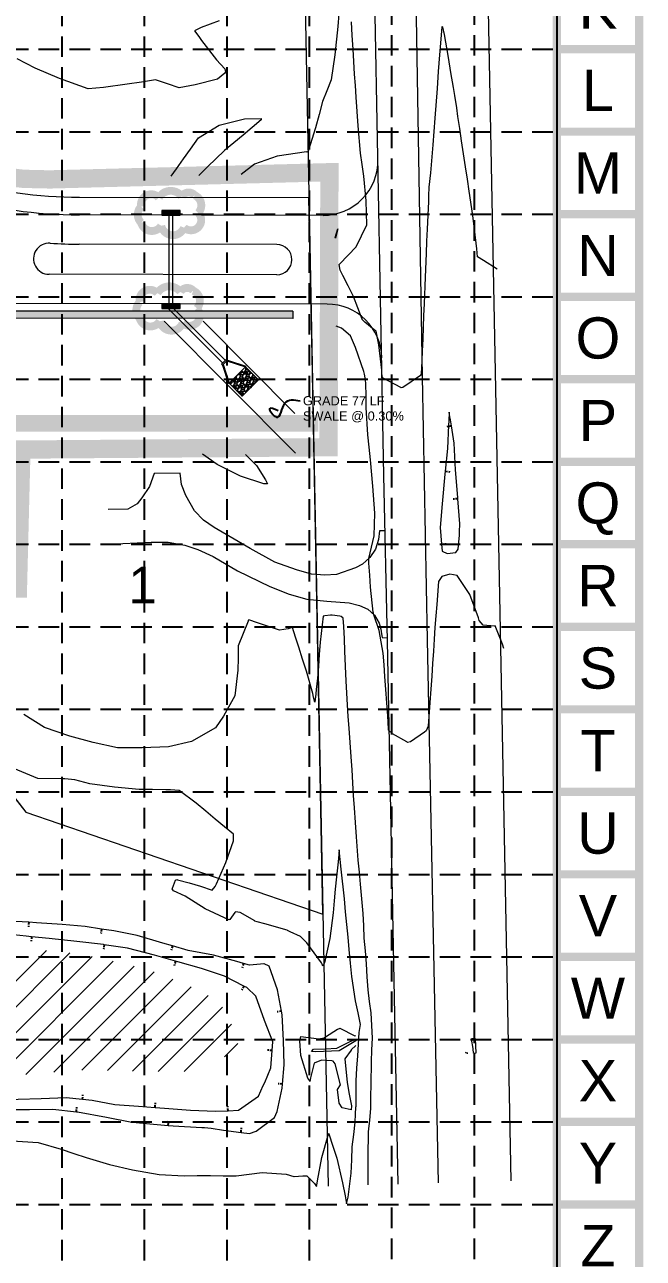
# Model space of a CAD drawing. Header units: inches. Extents: x 5793 to 8686, y 17256 to 19065.
# Drawn here: x 8348 to 8686, y 17860 to 18535 of the extents above; entities that cross this region are included whole.
import ezdxf
from ezdxf.enums import TextEntityAlignment as Align

# ---------------------------------------------------------------- set-up
doc = ezdxf.new("R2010")
doc.units = ezdxf.units.IN
doc.header["$MEASUREMENT"] = 0
for name, pattern in [('CENTER2', [1.125, 0.75, -0.125, 0.125, -0.125]), ('DASHED', [0.75, 0.5, -0.25]), ('DASHED2', [0.375, 0.25, -0.125]), ('HIDDEN', [0.375, 0.25, -0.125]), ('HIDDEN2', [0.1875, 0.125, -0.0625]), ('LTP068', [100, 100, 0])]:
    doc.linetypes.add(name, pattern=pattern)
for name, color, linetype in [('1 FLOW ARROWS', 7, 'Continuous'), ('1 LIMITS OF DISTURBANCE', 1, 'DASHED'), ('1 SILT FENCE', 200, 'Continuous'), ('BASE', 7, 'Continuous'), ('E-Cont-Inter', 253, 'DASHED2'), ('E-Lots', 253, 'Continuous'), ('E-Pavement', 253, 'Continuous'), ('E-WHatch', 5, 'LTP068'), ('GRID', 254, 'HIDDEN'), ('LEGEND', 7, 'Continuous'), ('P-INLET-10FT', 7, 'Continuous'), ('p-lot number', 1, 'Continuous'), ('P-LOT-LN', 1, 'Continuous'), ('P-PAVE', 4, 'Continuous'), ('P-RIPRAP', 252, 'CENTER2'), ('P-ROCK-RIPRAP', 253, 'Continuous'), ('P-SIDEWALK HATCH', 253, 'Continuous'), ('P-STM PIPE', 7, 'Continuous')]:
    doc.layers.add(name, color=color, linetype=linetype)
for name, color, linetype, lineweight in [('P-BNDRY-LINE', 1, 'Continuous', 80), ('P-DRN ESMT', 3, 'HIDDEN2', 20), ('P-PHASE 1 BNDRY', 7, 'DASHED2', 40), ('P-SIDEWALK', 3, 'Continuous', 0)]:
    doc.layers.add(name, color=color, linetype=linetype, lineweight=lineweight)
doc.styles.get("Standard").update_dxf_attribs({"font": 'ARIAL.TTF'})

# ---------------------------------------------------------------- blocks, each defined once
blk = doc.blocks.new('LTP089')
at = {"layer": 'E-Cont-Inter', "color": 2, "flags": 128}
blk.add_lwpolyline([(0, 0), (0, 0.5)], dxfattribs=at)

msp = doc.modelspace()

# ---------------------------------------------------------------- hatches: boundary and pattern name
at = {"layer": 'P-INLET-10FT', "linetype": 'Continuous', "lineweight": 0}
h = msp.add_hatch(dxfattribs=at)
h.set_pattern_fill('PLAST', color=5, scale=0.99996, style=0)
h.set_pattern_definition([(0, (-2630592.7298, -7021157.73805), (0, 0.24999), []), (0, (-2630592.7298, -7021157.7068), (0, 0.24999), []), (0, (-2630592.7298, -7021157.67555), (0, 0.24999), [])])
h.paths.add_polyline_path([(8422.6, 18433.24), (8422.6, 18430.74), (8432.6, 18430.74), (8432.6, 18433.24)])
h = msp.add_hatch(dxfattribs=at)
h.set_pattern_fill('PLAST', color=5, scale=0.99996, style=0)
h.set_pattern_definition([(0, (-2630592.8151, -7021208.73593), (0, 0.24999), []), (0, (-2630592.8151, -7021208.70469), (0, 0.24999), []), (0, (-2630592.8151, -7021208.67344), (0, 0.24999), [])])
h.paths.add_polyline_path([(8422.52, 18382.24), (8422.52, 18379.74), (8432.52, 18379.74), (8432.52, 18382.24)])
at = {"layer": 'P-ROCK-RIPRAP', "linetype": 'Continuous', "lineweight": 0}
h = msp.add_hatch(dxfattribs=at)
h.set_pattern_fill('GRAVEL', color=1, scale=3.49986, angle=6.2015, style=0)
h.set_pattern_definition([(234.2143032, (-12492.0646, -2549.38518), (-24.4323623296, -34.339008768), [0.47085716, -46.61494333]), (191.17120324, (-12492.33995, -2549.76714), (41.3744843284, 8.0162363714), [0.80800568, -79.99253767]), (138.71190324, (-12493.13264, -2549.92369), (38.9525767644, -34.4924665883), [0.5697352, -56.40385576]), (273.47520324, (-12494.39508, -2550.94098), (-4.0821129352, 69.9656589251), [0.73580357, -72.8445391]), (299.03520324, (-12494.35048, -2551.67543), (-21.9338164267, 39.8621655049), [0.72151364, -71.4299482]), (3.47520324, (-12494.0003, -2552.30627), (-69.9656589251, -4.0821129352), [0.73580357, -72.8445391]), (43.89570324, (-12493.26585, -2552.26167), (-41.45122063445, -39.7087229968), [0.97306258, -96.33311802]), (78.45680324, (-12492.56466, -2551.587), (16.03806772796, 79.19285238243), [0.91867125, -90.9484854]), (127.63110324, (-12492.38082, -2550.6869), (-32.7500218277, 42.2073188899), [0.73829547, -73.09133173]), (181.4379032, (-12492.8316, -2550.1022), (38.6512460242, 0.6794635776), [0.8428783, -41.3010184]), (228.59890324, (-12493.67422, -2550.12335), (-37.5937668327, -42.81003419576), [1.0900244, -107.91249583]), (145.0156032, (-12490.94672, -2550.60148), (-26.6241076323, 18.2297478008), [0.3720386, -36.83198066]), (177.67070324, (-12491.25153, -2550.38817), (45.988075417, -2.0438258621), [0.7078012, -70.0724855]), (231.201503, (-12491.9588, -2550.3594), (0.37807403, -3.47938035), [0.4949537, -4.4545938]), (209.4001032, (-12492.24768, -2549.96834), (16.640747111, 8.849132619), [0.26654234, -26.38759695]), (298.0029032, (-12492.4799, -2550.0992), (-4.613600803, 10.060064895), [0.37694542, -18.47037816]), (37.1653032, (-12492.3029, -2550.432), (9.68198218, 8.092988179), [0.612227, -19.79528866]), (167.7666032, (-12491.815, -2550.0622), (7.33683337, -2.72322573), [0.4427008, -10.6248295]), (22.59100324, (-12494.49793, -2550.31847), (33.6595814151, 14.2188524109), [0.6201752, -61.3975015]), (76.5477032, (-12493.92534, -2550.08023), (-9.7586867215, -39.785473303), [0.5202927, -51.50886756]), (299.4001032, (-12491.89064, -2549.36627), (-8.849132619, 16.640747111), [0.53308118, -26.1210581]), (349.81200324, (-12491.62895, -2549.8307), (-35.9280193754, 6.6573725061), [0.6201752, -61.3975015]), (345.6455032, (-12494.26352, -2552.4757), (-18.1530491015, 5.068374361), [0.59805608, -29.30476176]), (300.9766032, (-12493.68414, -2552.62396), (-21.5556835235, 36.382817319), [0.50110296, -49.60926605]), (73.0029032, (-12491.47777, -2552.84187), (5.0683937015, 18.153043761), [0.53308118, -26.1210581]), (23.55550324, (-12491.32194, -2552.33208), (-43.7196440252, -18.8324595907), [0.58668503, -58.08166064]), (75.6455032, (-12493.18267, -2553.02713), (-5.068374361, -18.1530491015), [0.29902804, -29.6037898]), (107.5114032, (-12491.68654, -2552.86456), (-4.991666969, 13.539446699), [0.17845786, -17.66739478]), (172.1653032, (-12491.7402, -2552.6944), (10.8162129, -2.345150573), [0.72151364, -13.70877663]), (192.21050324, (-12492.45501, -2552.59602), (34.4157182253, 7.2601159269), [0.66864825, -66.19608255]), (309.8916032, (-12492.2689, -2550.74515), (-4.235531575, 6.580682594), [0.5047568, -12.1141669]), (359.35870324, (-12491.94516, -2551.13243), (59.9055963087, -0.53153011083), [0.88124375, -87.24298064]), (67.1469032, (-12491.06397, -2551.1423), (-11.270999663, -25.867951919), [0.3603316, -35.67293203]), (96.201503, (-12490.924, -2550.8102), (-3.8574532, 3.10130536), [0.2099916, -3.2898684]), (126.4579032, (-12492.53594, -2552.4992), (16.564017621, -22.8433697518), [0.48621455, -48.1353945]), (54.2143032, (-12492.82487, -2552.10814), (24.4323623296, 34.339008768), [0.94171433, -46.14408616]), (6.201503, (-12492.2742, -2551.3442), (3.10130536, 3.8574532), [0.9099636, -2.5898964]), (331.50630324, (-12491.36956, -2551.2459), (-37.4402934109, 20.5749479276), [0.55337686, -54.78426754]), (260.2561032, (-12490.8832, -2551.5099), (-1.967083193, -14.295591409), [0.5095866, -24.96977917]), (213.84750324, (-12490.96946, -2552.01214), (-62.3274495918, -41.9772223283), [0.8296943, -82.13987327]), (181.62760324, (-12491.65854, -2552.47426), (-45.6100044591, -1.4355998828), [0.8777614, -86.89828293])])
h.paths.add_polyline_path([(8459.43, 18338.74), (8466.49, 18331.66), (8475.46, 18340.6), (8468.4, 18347.68), (8463.91, 18343.21)])
at = {"layer": 'P-SIDEWALK HATCH', "linetype": 'Continuous', "lineweight": 0}
msp.add_hatch(color=7, dxfattribs=at).paths.add_polyline_path([(8323.15, 18374.43), (8323.16, 18378.43), (8494.25, 18378.13), (8494.25, 18374.13)])

# ---------------------------------------------------------------- linework, layer by layer
at = {"layer": '1 FLOW ARROWS', "color": 7}
msp.add_spline([(8486.21, 18323.74), (8481.47, 18324.84), (8485.29, 18320.28), (8489.85, 18327.93), (8498.24, 18329.21)], degree=3, dxfattribs=at)
at = {"layer": '1 LIMITS OF DISTURBANCE', "ltscale": 60, "const_width": 10}
msp.add_lwpolyline([(7457.7, 18647.85), (7841.35, 18651.88), (7880.39, 18651.25), (8009.77, 18331.46), (8112.75, 18263.26), (8213.85, 18229.39), (8343.85, 18226.56), (8345.75, 18302.51), (8513.75, 18303.79), (8514.23, 18454.18), (8361.21, 18450.24, -0.194961), (8256.31, 18489.65), (8158.35, 18529.67), (8117.67, 18558.33), (8091.09, 18583.78), (8057.87, 18629.71), (8013.22, 18671.82), (7996.13, 18710.87), (7931.85, 18727.95), (6121.08, 18711.97)], format="xyb", dxfattribs=at)
at = {"layer": '1 SILT FENCE', "color": 200, "linetype": 'Continuous', "lineweight": 0, "const_width": 9}
msp.add_lwpolyline([(8017.49, 18343.69), (8114.68, 18278.7), (8216.38, 18242.67), (8333.34, 18238.89), (8334.18, 18316.87), (8508.21, 18316.87)], dxfattribs=at)
at = {"layer": 'BASE', "color": 9}
msp.add_line((8638.56, 19017.85), (8638.56, 17303.1), dxfattribs=at)
at = {"layer": 'BASE', "const_width": 4.51}
for points in [[(5795.68, 17257.98), (8683.68, 17257.98), (8683.68, 19062.98), (5795.68, 19062.98)], [(5840.81, 17303.1), (8638.56, 17303.1), (8638.56, 19017.85), (5840.81, 19017.85)]]:
    msp.add_lwpolyline(points, close=True, dxfattribs=at)
for points in [[(8683.68, 18521.48), (8638.56, 18521.48)], [(8683.68, 18476.35), (8638.56, 18476.35)], [(8683.68, 18431.23), (8638.56, 18431.23)], [(8683.68, 18386.1), (8638.56, 18386.1)], [(8683.68, 18340.98), (8638.56, 18340.98)], [(8683.68, 18295.85), (8638.56, 18295.85)], [(8683.68, 18250.73), (8638.56, 18250.73)], [(8683.68, 18205.6), (8638.56, 18205.6)], [(8683.68, 18160.48), (8638.56, 18160.48)], [(8683.68, 18115.35), (8638.56, 18115.35)], [(8683.68, 18070.23), (8638.56, 18070.23)], [(8683.68, 18025.1), (8638.56, 18025.1)], [(8683.68, 17979.98), (8638.56, 17979.98)], [(8683.68, 17934.85), (8638.56, 17934.85)], [(8683.68, 17889.73), (8638.56, 17889.73)]]:
    msp.add_lwpolyline(points, dxfattribs=at)
at = {"layer": 'E-Cont-Inter', "color": 35, "linetype": 'Continuous', "lineweight": 0}
for points in [[(8519.85, 18547.77, 553.98), (8518.75, 18533.87, 553.98), (8517.19, 18518.4, 553.98), (8515.21, 18504.66, 553.98), (8512.79, 18498.75, 553.98), (8510.38, 18492.85, 553.98), (8508.53, 18485.66, 553.98), (8506.67, 18478.47, 553.98), (8502.77, 18466.16, 553.98), (8502.58, 18465.7, 553.98), (8501.97, 18465.19, 553.98), (8501.73, 18465.3, 553.98), (8485.66, 18463.02, 553.98), (8473.28, 18458.5, 553.98), (8465.97, 18452.94, 553.98)], [(8453.98, 18536.94, 555.98), (8444.07, 18533.4, 555.98), (8440.43, 18531.45, 555.98), (8442.71, 18528.42, 555.98), (8444.31, 18526.28, 555.98), (8452.48, 18515.66, 555.98), (8456.97, 18510.63, 555.98), (8457.45, 18508.81, 555.98), (8456.95, 18508.29, 555.98), (8452.97, 18505.11, 555.98), (8440.73, 18501.92, 555.98), (8432.1, 18500.34, 555.98), (8425.58, 18502.52, 555.98), (8419.07, 18504.71, 555.98), (8411.35, 18503.51, 555.98), (8403.63, 18502.31, 555.98), (8390.67, 18500.57, 555.98), (8382.3, 18499.86, 555.98), (8366.55, 18505.46, 555.98), (8353.25, 18511.02, 555.98), (8343.5, 18516.17, 555.98)], [(8605.92, 18401.13, 553.98), (8598.5, 18405.87, 553.98), (8595.27, 18407.98, 553.98), (8594.79, 18412.32, 553.98), (8594.45, 18415.38, 553.98), (8593.58, 18422.96, 553.98), (8592.72, 18430.55, 553.98), (8590.73, 18443.84, 553.98), (8589.68, 18450.45, 553.98), (8588.62, 18457.06, 553.98), (8586.47, 18471.42, 553.98), (8585.51, 18478.06, 553.98), (8584.56, 18484.69, 553.98), (8583.89, 18489.35, 553.98), (8582.77, 18496.22, 553.98), (8582.05, 18500.59, 553.98), (8580.69, 18508.75, 553.98), (8579.34, 18516.91, 553.98), (8577.2, 18529.44, 553.98), (8576.19, 18533.54, 553.98), (8575.84, 18533.81, 553.98), (8575.74, 18533.49, 553.98), (8574.36, 18518.44, 553.98), (8573.74, 18509.2, 553.98), (8573.12, 18499.94, 553.98), (8571.98, 18483.75, 553.98), (8570.83, 18469.07, 553.98), (8569.47, 18453.92, 553.98), (8568.69, 18446.04, 553.98), (8568.47, 18441.33, 553.98), (8568.34, 18438.23, 553.98), (8568.02, 18430.65, 553.98), (8567.7, 18423.07, 553.98), (8567.42, 18416.44, 553.98), (8567.14, 18409.81, 553.98), (8566.62, 18396.76, 553.98), (8566.04, 18382.29, 553.98), (8565.78, 18375.84, 553.98), (8565.52, 18369.39, 553.98), (8565.24, 18362.84, 553.98), (8564.96, 18356.3, 553.98), (8564.53, 18346.71, 553.98), (8564.16, 18343.02, 553.98), (8564.01, 18343.05, 553.98), (8554.36, 18336.5, 553.98), (8553.47, 18336.35, 553.98), (8553.23, 18336.45, 553.98), (8543.29, 18341.78, 553.98), (8542.97, 18344.14, 553.98), (8542.85, 18345.85, 553.98), (8541.26, 18359.75, 553.98), (8539.83, 18367.3, 553.98), (8539.83, 18367.31, 553.98), (8539.83, 18367.31, 553.98), (8539.5, 18367.56, 553.98), (8539.02, 18367.84, 553.98), (8538.77, 18368.01, 553.98), (8533.61, 18372.21, 553.98), (8532.11, 18373.66, 553.98), (8532.08, 18373.79, 553.98), (8527.44, 18386.28, 553.98), (8524.46, 18391.98, 553.98), (8521.49, 18397.68, 553.98), (8520.14, 18400.65, 553.98), (8519.53, 18403.8, 553.98), (8519.91, 18404.16, 553.98), (8528.8, 18413.46, 553.98), (8534.75, 18425.39, 553.98), (8534.24, 18438.49, 553.98), (8533.09, 18452.03, 553.98), (8532.17, 18458.34, 553.98), (8531.25, 18464.66, 553.98), (8530.04, 18479.53, 553.98), (8529.47, 18487.38, 553.98), (8528.89, 18495.24, 553.98), (8528.42, 18501.56, 553.98), (8527.94, 18507.89, 553.98), (8527.54, 18514.72, 553.98), (8527.14, 18521.53, 553.98), (8526.71, 18528.98, 553.98), (8526.29, 18536.43, 553.98)], [(8427.68, 18451.95, 555.98), (8430.56, 18456.02, 555.98), (8434.43, 18461.44, 555.98), (8438.3, 18466.85, 555.98), (8442.54, 18472.92, 555.98), (8453.99, 18479.9, 555.98), (8467.74, 18483.31, 555.98), (8476.93, 18483.51, 555.98), (8476.91, 18482.9, 555.98), (8476.91, 18482.76, 555.98), (8467, 18474.42, 555.98), (8461.91, 18470.25, 555.98), (8456.83, 18466.09, 555.98), (8447.51, 18457.12, 555.98), (8442.75, 18452.34, 555.98)], [(8609.65, 18193.72, 551.98), (8608.84, 18196.17, 551.98), (8604.84, 18206.13, 551.98), (8604.51, 18205.94, 551.98), (8598.25, 18206.49, 551.98), (8596.05, 18209.09, 551.98), (8595.7, 18210.46, 551.98), (8591.1, 18223.28, 551.98), (8584.1, 18233.71, 551.98), (8580.07, 18234.42, 551.98), (8575.64, 18233.06, 551.98), (8573.95, 18230.39, 551.98), (8572.91, 18217.85, 551.98), (8572.42, 18211.57, 551.98), (8571.94, 18205.28, 551.98), (8571.5, 18198.79, 551.98), (8571.07, 18192.3, 551.98), (8570.62, 18185.48, 551.98), (8570.17, 18178.66, 551.98), (8569.66, 18171.44, 551.98), (8569.16, 18164.22, 551.98), (8568.31, 18151.17, 551.98), (8567.07, 18148.64, 551.98), (8566.25, 18148.05, 551.98), (8558.61, 18142.62, 551.98), (8556.95, 18142.33, 551.98), (8556.52, 18142.67, 551.98), (8548.73, 18147.13, 551.98), (8546.61, 18149.16, 551.98), (8546.57, 18149.89, 551.98), (8546.1, 18156.98, 551.98), (8545.62, 18164.08, 551.98), (8545.09, 18171.28, 551.98), (8544.56, 18178.48, 551.98), (8544.11, 18184.85, 551.98), (8543.67, 18191.21, 551.98), (8541.39, 18203.65, 551.98), (8538.56, 18212.16, 551.98), (8538.31, 18213.02, 551.98), (8538.19, 18213.55, 551.98), (8536.77, 18227.33, 551.98), (8536.29, 18233.9, 551.98), (8535.81, 18240.46, 551.98), (8535.72, 18241.7, 551.98), (8535.73, 18242.88, 551.98), (8535.78, 18242.96, 551.98), (8538.76, 18255.27, 551.98), (8539.08, 18267.79, 551.98), (8537.97, 18282.56, 551.98), (8536.68, 18296.91, 551.98), (8535.93, 18303.76, 551.98), (8535.18, 18310.6, 551.98), (8534.41, 18325.49, 551.98), (8534.25, 18331.95, 551.98), (8534.09, 18338.41, 551.98), (8533.88, 18340.61, 551.98), (8533.34, 18343.66, 551.98), (8533.01, 18345.29, 551.98), (8528.49, 18358.32, 551.98), (8525.69, 18364.62, 551.98), (8520.75, 18368.88, 551.98), (8518.01, 18370.07, 551.98)], [(8581, 18315.41, 551.98), (8580.46, 18318.69, 551.98), (8580.18, 18320.45, 551.98), (8579.77, 18322.93, 551.98), (8579.55, 18318.18, 551.98), (8579.44, 18315.78, 551.98), (8578.78, 18303.18, 551.98), (8577.59, 18290.64, 551.98)], [(8584.44, 18275.6, 551.98), (8584.39, 18276.28, 551.98), (8583.15, 18291.52, 551.98), (8582.55, 18305.97, 551.98), (8581, 18315.41, 551.98)], [(8468.38, 18299.89, 551.98), (8469.61, 18298.63, 551.98), (8474.32, 18293.78, 551.98), (8479.29, 18285.99, 551.98), (8480.44, 18283.81, 551.98), (8479.24, 18283.81, 551.98), (8478.39, 18283.81, 551.98), (8465.52, 18287.88, 551.98), (8452.84, 18294.3, 551.98), (8444.84, 18300.05, 551.98)], [(8577.59, 18290.64, 551.98), (8577.44, 18289.03, 551.98), (8575.9, 18272.91, 551.98), (8574.86, 18259.84, 551.98), (8575.58, 18250.8, 551.98)], [(8585.39, 18255.65, 551.98), (8585.46, 18257.54, 551.98), (8585.49, 18261.94, 551.98), (8584.44, 18275.6, 551.98)], [(8575.58, 18250.8, 551.98), (8575.89, 18247.03, 551.98), (8578.59, 18245.66, 551.98), (8583.32, 18246.24, 551.98), (8584.66, 18248, 551.98), (8585.39, 18255.65, 551.98)], [(8535.44, 17900.39, 547.98), (8535.45, 17900.66, 547.98), (8535.47, 17908.23, 547.98), (8535.5, 17915.8, 547.98), (8535.67, 17929.39, 547.98), (8536.27, 17935.77, 547.98), (8536.87, 17942.15, 547.98), (8536.95, 17948.69, 547.98), (8537.03, 17955.24, 547.98), (8537.29, 17967.73, 547.98), (8537.51, 17974.2, 547.98), (8537.74, 17980.67, 547.98), (8537.13, 17994.43, 547.98), (8536.24, 18000.77, 547.98), (8535.34, 18007.1, 547.98), (8534.91, 18014.24, 547.98), (8534.47, 18021.37, 547.98), (8533.89, 18028.39, 547.98), (8533.3, 18035.4, 547.98), (8533.02, 18042.09, 547.98), (8532.74, 18048.77, 547.98), (8531.32, 18064.82, 547.98), (8530.68, 18071.45, 547.98), (8530.03, 18078.07, 547.98), (8529.08, 18090.71, 547.98), (8528.52, 18098.64, 547.98), (8527.96, 18106.57, 547.98), (8527.49, 18113.42, 547.98), (8527.02, 18120.27, 547.98), (8526.6, 18127.37, 547.98), (8526.19, 18134.48, 547.98), (8525.02, 18150.24, 547.98), (8524.53, 18156.56, 547.98), (8524.04, 18162.88, 547.98), (8523.33, 18175.78, 547.98), (8523.02, 18184.03, 547.98), (8522.7, 18192.29, 547.98), (8522.44, 18199.04, 547.98), (8522.18, 18205.8, 547.98), (8521.72, 18210.41, 547.98), (8520.67, 18211.26, 547.98), (8520.67, 18211.26, 547.98), (8520.66, 18211.26, 547.98), (8520.66, 18211.26, 547.98), (8519.97, 18211.44, 547.98), (8515.72, 18211.98, 547.98), (8515.71, 18211.98, 547.98), (8515.21, 18211.94, 547.98), (8514.87, 18211.91, 547.98), (8511.66, 18211.52, 547.98), (8511.01, 18211.43, 547.98), (8510.86, 18211.41, 547.98), (8509.13, 18197.12, 547.98), (8508.69, 18190.53, 547.98), (8508.25, 18183.93, 547.98), (8507.62, 18177.58, 547.98), (8507, 18171.23, 547.98), (8506.76, 18168.92, 547.98), (8506.28, 18164.4, 547.98), (8505.58, 18167.17, 547.98), (8505.08, 18169.13, 547.98), (8501.76, 18181.25, 547.98), (8499.58, 18187.83, 547.98), (8497.41, 18194.4, 547.98), (8495.69, 18200, 547.98), (8494.08, 18205.29, 547.98), (8492.67, 18204.79, 547.98), (8491.65, 18204.46, 547.98), (8486.95, 18203.72, 547.98), (8474.88, 18207.84, 547.98), (8470.2, 18209.48, 547.98), (8469.85, 18209.04, 547.98), (8469.76, 18208.77, 547.98), (8467.07, 18201.96, 547.98), (8464.39, 18195.16, 547.98), (8464.24, 18188.49, 547.98), (8464.1, 18181.81, 547.98), (8462.48, 18167.76, 547.98), (8456.35, 18156.77, 547.98), (8451.97, 18150.38, 547.98), (8438.85, 18142.87, 547.98), (8426.21, 18139.93, 547.98), (8411.72, 18139.33, 547.98), (8398.4, 18139.33, 547.98), (8385.08, 18142.35, 547.98), (8372.19, 18145.75, 547.98), (8358.38, 18150.55, 547.98), (8347.16, 18157.61, 547.98)], [(8340.7, 17924.47, 545.98), (8354.94, 17923.58, 545.98), (8367.45, 17919.89, 545.98), (8374.35, 17917.64, 545.98), (8381.26, 17915.38, 545.98), (8393.99, 17911.57, 545.98), (8406.46, 17908.57, 545.98), (8421.16, 17906.04, 545.98), (8434.84, 17905.42, 545.98), (8441.97, 17905.52, 545.98), (8449.09, 17905.62, 545.98), (8456.14, 17905.45, 545.98), (8463.18, 17905.28, 545.98), (8470.31, 17906.23, 545.98), (8477.44, 17907.18, 545.98), (8490.56, 17906.21, 545.98), (8494.8, 17905.08, 545.98), (8494.93, 17905.09, 545.98), (8499.68, 17905.4, 545.98), (8501.58, 17905.45, 545.98), (8501.81, 17905.4, 545.98), (8506.04, 17901.12, 545.98), (8507.17, 17899.53, 545.98), (8507.45, 17901.4, 545.98), (8507.64, 17902.72, 545.98), (8510.14, 17915.38, 545.98), (8513.48, 17927.63, 545.98), (8513.71, 17928.38, 545.98), (8513.85, 17928.46, 545.98), (8513.89, 17928.35, 545.98), (8516.05, 17921.65, 545.98), (8518.2, 17914.95, 545.98), (8521.38, 17901.48, 545.98), (8522.8, 17894.42, 545.98), (8523.65, 17890.04, 545.98), (8524.1, 17892.22, 545.98), (8524.42, 17893.77, 545.98), (8526.17, 17906.87, 545.98), (8526.45, 17914.06, 545.98), (8526.72, 17921.25, 545.98), (8527.52, 17927.99, 545.98), (8528.31, 17934.72, 545.98), (8528.5, 17939.16, 545.98), (8528.71, 17942.86, 545.98), (8528.79, 17943.4, 545.98), (8528.81, 17950.4, 545.98), (8528.84, 17957.4, 545.98), (8529.28, 17964.17, 545.98), (8529.73, 17970.94, 545.98), (8530.12, 17977.36, 545.98), (8530.52, 17983.78, 545.98), (8531.26, 17988.06, 545.98), (8529.87, 17994.58, 545.98), (8528.48, 18001.1, 545.98), (8526.57, 18014.31, 545.98), (8525.83, 18021.7, 545.98), (8525.1, 18029.1, 545.98), (8524.4, 18035.93, 545.98), (8523.69, 18042.76, 545.98), (8523.05, 18049.77, 545.98), (8522.41, 18056.78, 545.98), (8520.72, 18073.03, 545.98), (8520.16, 18078.35, 545.98), (8519.61, 18083.66, 545.98), (8519.11, 18078.81, 545.98), (8518.76, 18075.39, 545.98), (8518.1, 18068.8, 545.98), (8517.44, 18062.21, 545.98), (8516.85, 18055.67, 545.98), (8516.27, 18049.14, 545.98), (8514.44, 18035.07, 545.98), (8511.56, 18021.87, 545.98), (8510.71, 18020.03, 545.98), (8510.19, 18021.1, 545.98), (8509.81, 18021.86, 545.98), (8501.85, 18032.78, 545.98), (8498.46, 18036.31, 545.98), (8492.78, 18038.71, 545.98), (8491.34, 18039.46, 545.98), (8491.19, 18039.7, 545.98), (8478.88, 18043.2, 545.98), (8474.78, 18044.21, 545.98), (8473.52, 18044.69, 545.98), (8473.34, 18044.79, 545.98), (8465.39, 18049.35, 545.98), (8462.83, 18049.8, 545.98), (8462.46, 18049.29, 545.98), (8459.72, 18045.58, 545.98), (8459.28, 18045.36, 545.98), (8459.12, 18045.37, 545.98), (8446.28, 18051.45, 545.98), (8440.82, 18054.9, 545.98), (8435.36, 18058.35, 545.98), (8428.95, 18061.19, 545.98), (8428.27, 18062.25, 545.98), (8428.45, 18062.74, 545.98), (8430.05, 18067.07, 545.98), (8430.81, 18067.44, 545.98), (8431.21, 18067.32, 545.98), (8437.48, 18065.53, 545.98), (8443.75, 18063.75, 545.98), (8450.03, 18061.6, 545.98), (8451.79, 18063.52, 545.98), (8452.53, 18065.07, 545.98), (8457.54, 18076.77, 545.98), (8461.76, 18088.62, 545.98), (8461.81, 18092.14, 545.98), (8456.78, 18096.29, 545.98), (8451.74, 18100.43, 545.98), (8446.59, 18104.82, 545.98), (8441.43, 18109.22, 545.98), (8432.08, 18116.11, 545.98), (8427.26, 18116.47, 545.98), (8424.67, 18116.5, 545.98), (8417.44, 18116.57, 545.98), (8410.21, 18116.65, 545.98), (8396.74, 18117.96, 545.98), (8383.1, 18119.78, 545.98), (8375.05, 18121.87, 545.98), (8369.59, 18122.52, 545.98), (8367.63, 18122.45, 545.98), (8354.69, 18122.64, 545.98), (8341.63, 18128.18, 545.98)], [(8349.76, 18044.03, 543.98), (8338.96, 18044.69, 543.98), (8325, 18045.32, 543.98), (8310.76, 18045.93, 543.98), (8309.81, 18045.95, 543.98)], [(8389.57, 18040.3, 543.98), (8380.54, 18041.66, 543.98), (8367.98, 18042.78, 543.98), (8354, 18043.77, 543.98), (8349.76, 18044.03, 543.98)], [(8428.42, 18031.11, 543.98), (8423.16, 18032.62, 543.98), (8409.08, 18036.85, 543.98), (8396.29, 18039.29, 543.98), (8389.57, 18040.3, 543.98)], [(8351.33, 18036.15, 541.98), (8348.43, 18036.46, 541.98), (8334.53, 18037.88, 541.98), (8320.47, 18038.25, 541.98), (8311.43, 18038.53, 541.98)], [(8391.09, 18031.73, 541.98), (8390.6, 18031.8, 541.98), (8376.14, 18033.45, 541.98), (8360.93, 18035.13, 541.98), (8351.33, 18036.15, 541.98)], [(8429.99, 18022.69, 541.98), (8418.57, 18025.99, 541.98), (8403.71, 18029.82, 541.98), (8391.09, 18031.73, 541.98)], [(8467.23, 18021.52, 543.98), (8463.6, 18022.5, 543.98), (8450.8, 18025.96, 543.98), (8437.03, 18028.64, 543.98), (8428.42, 18031.11, 543.98)], [(8467.49, 18009.16, 541.98), (8456.82, 18014.47, 541.98), (8444.18, 18018.81, 541.98), (8431.23, 18022.33, 541.98), (8429.99, 18022.69, 541.98)], [(8488.07, 17995.47, 543.98), (8485.88, 18007.02, 543.98), (8481.23, 18020, 543.98), (8478.58, 18021.28, 543.98), (8478.32, 18021.33, 543.98), (8476.5, 18021.16, 543.98), (8470.54, 18020.64, 543.98), (8467.23, 18021.52, 543.98)], [(8482.88, 17973.87, 541.98), (8483.21, 17978.59, 541.98), (8478.63, 17990.32, 541.98), (8473.96, 18003.63, 541.98), (8469.04, 18008.39, 541.98), (8467.49, 18009.16, 541.98)], [(8488.62, 17955.56, 543.98), (8489.45, 17966.13, 543.98), (8489.05, 17979.37, 543.98), (8488.46, 17993.41, 543.98), (8488.07, 17995.47, 543.98)], [(8528.69, 17976.63, 543.98), (8526.2, 17974.18, 543.98), (8526.18, 17974.08, 543.98), (8522.66, 17969.29, 543.98), (8523.86, 17956.34, 543.98), (8525.1, 17949.99, 543.98), (8526.35, 17943.65, 543.98), (8526.04, 17941.39, 543.98), (8521.28, 17942.53, 543.98), (8519.47, 17945.11, 543.98), (8518.72, 17952.6, 543.98), (8520.23, 17955.15, 543.98), (8517.43, 17966.6, 543.98), (8516.26, 17968.1, 543.98), (8515.52, 17968.28, 543.98), (8509.83, 17968.59, 543.98), (8505.85, 17966.89, 543.98), (8503.81, 17959.03, 543.98), (8503.51, 17957.03, 543.98), (8502.88, 17958.08, 543.98), (8502.43, 17958.83, 543.98), (8498.68, 17971.15, 543.98), (8498.12, 17979.26, 543.98), (8498.62, 17981.47, 543.98), (8508.35, 17980.2, 543.98), (8511.38, 17980.74, 543.98), (8512.06, 17981.34, 543.98), (8518.56, 17985.5, 543.98), (8519.78, 17985.99, 543.98), (8519.98, 17986.18, 543.98), (8528.2, 17981.89, 543.98), (8528.7, 17982.05, 543.98)], [(8528.7, 17979.35, 541.98), (8528.64, 17979.29, 541.98), (8528.59, 17979.25, 541.98), (8519.61, 17973.69, 541.98), (8506.86, 17973.09, 541.98), (8504.51, 17973.42, 541.98), (8505.52, 17974.56, 541.98), (8511.93, 17974.9, 541.98), (8518.35, 17975.24, 541.98), (8526, 17979.03, 541.98), (8527.37, 17979.47, 541.98), (8528.7, 17979.91, 541.98)], [(8592.64, 17974.92, 547.98), (8592.73, 17974.25, 547.98), (8592.83, 17972.95, 547.98), (8592.84, 17972.72, 547.98), (8593.32, 17972.37, 547.98), (8594.5, 17972.63, 547.98), (8594.18, 17980.36, 547.98), (8592.5, 17980.34, 547.98), (8592.22, 17980.31, 547.98), (8591.82, 17980.14, 547.98), (8592.64, 17974.92, 547.98)], [(8478.04, 17954.76, 541.98), (8478.85, 17956.48, 541.98), (8482.24, 17964.51, 541.98), (8482.88, 17973.87, 541.98)], [(8589.93, 17972.42, 547.98), (8589.53, 17972.53, 547.98), (8588.61, 17972.77, 547.98), (8589.51, 17972.37, 547.98), (8589.68, 17972.39, 547.98), (8589.93, 17972.42, 547.98)], [(8458.79, 17940.97, 541.98), (8464.52, 17941.23, 541.98), (8475.37, 17948.88, 541.98), (8478.04, 17954.76, 541.98)], [(8465.88, 17929.08, 543.98), (8470.46, 17928.47, 543.98), (8474.17, 17929.7, 543.98), (8484.2, 17937.32, 543.98), (8485.73, 17940.55, 543.98), (8488.44, 17953.23, 543.98), (8488.62, 17955.56, 543.98)], [(8339.22, 17947.07, 541.98), (8343.89, 17947.32, 541.98), (8356.56, 17947.7, 541.98), (8370.14, 17948.14, 541.98), (8379.15, 17947.22, 541.98)], [(8379.15, 17947.22, 541.98), (8384.49, 17946.67, 541.98), (8396.83, 17944.43, 541.98), (8409.71, 17943.5, 541.98), (8418.86, 17942.75, 541.98)], [(8335.89, 17941.66, 543.98), (8336.03, 17941.67, 543.98), (8350.18, 17941.72, 543.98), (8362.98, 17941.75, 543.98), (8375.82, 17940.38, 543.98)], [(8375.82, 17940.38, 543.98), (8376.44, 17940.31, 543.98), (8392.26, 17937.48, 543.98), (8406.19, 17934.74, 543.98)], [(8418.86, 17942.75, 541.98), (8423.93, 17942.34, 541.98), (8438.17, 17941.36, 541.98), (8451.97, 17940.67, 541.98), (8458.79, 17940.97, 541.98)], [(8406.19, 17934.74, 543.98), (8406.73, 17934.71, 543.98), (8415.97, 17933.82, 543.98), (8426.11, 17932.88, 543.98)], [(8426.11, 17932.88, 543.98), (8428.71, 17932.64, 543.98), (8444.35, 17931.79, 543.98), (8445.9, 17931.77, 543.98), (8449.55, 17931.46, 543.98), (8456.31, 17930.35, 543.98), (8465.88, 17929.08, 543.98)]]:
    msp.add_polyline3d(points, dxfattribs=at)
msp.add_polyline3d([(8517.35, 18418.45, 551.98), (8518.85, 18423.3, 551.98), (8517.61, 18418.18, 551.98), (8517.57, 18418.19, 551.98), (8517.34, 18418.4, 551.98), (8517.35, 18418.45, 551.98)], close=True, dxfattribs=at)
at = {"layer": 'E-Lots', "linetype": 'Continuous', "lineweight": 0}
msp.add_lwpolyline([(8596.69, 18768.59), (8613.5, 17902.67)], dxfattribs=at)
at = {"layer": 'E-Pavement', "linetype": 'Continuous', "lineweight": 0}
for p, q in [((8544.06, 18288.31), (8534.51, 18792.34)), ((8557.16, 18792.75), (8565.05, 18342.48)), ((8565.05, 18342.48), (8567.71, 18198.49)), ((8545.93, 18197.99), (8544.06, 18288.31)), ((8551.88, 17900.87), (8545.93, 18197.99)), ((8567.71, 18198.49), (8573.66, 17901.51))]:
    msp.add_line(p, q, dxfattribs=at)
for points in [[(8544.79, 18258.13, 553.11), (8541.58, 18258.1, 552.7), (8541, 18253.3, 552.6), (8539.38, 18248.04, 552.39), (8536.41, 18243.43, 552.06), (8532.3, 18239.79, 551.63), (8528.43, 18237.77, 551.24), (8518.11, 18234.16, 550.31), (8511.73, 18233.92, 550.19), (8504.36, 18234.45, 549.77), (8496.18, 18236.84, 549.68), (8484.41, 18241, 549.41), (8470.94, 18248.36, 549.38), (8451.16, 18259.98, 549.38), (8445.29, 18263.95, 549.5), (8440.4, 18269.05, 549.56), (8435.69, 18277.39, 549.53), (8433.34, 18283.45, 549.86), (8432.65, 18289.62, 549.88), (8418.33, 18289.34, 549.86), (8415.74, 18282.32, 549.51), (8411.65, 18276.18, 549.46), (8409.06, 18272.78, 549.37), (8403.89, 18269.95, 549.21), (8393.2, 18269.74, 548.96)], [(8393.55, 18250.73, 548.93), (8416.73, 18251.96, 549.26), (8426.04, 18251.82, 549.3), (8435.21, 18250.18, 549.3), (8442.25, 18247.83, 549.26), (8450.58, 18243.97, 549.31), (8464, 18236.18, 549.31), (8481.65, 18227.6, 549.31), (8492.17, 18223.36, 549.53), (8501.85, 18220.73, 549.63), (8512.82, 18219.53, 549.96), (8524.94, 18218.64, 550.91), (8530.71, 18217.26, 551.47), (8535.21, 18215.21, 551.77), (8538.89, 18211.91, 552.01), (8541.41, 18207.65, 552.17), (8542.37, 18204.26, 552.22), (8542.75, 18201.77, 552.2), (8543.02, 18199.74, 552.2), (8545.78, 18199.65, 552.49)]]:
    msp.add_polyline3d(points, dxfattribs=at)
at = {"layer": 'E-WHatch', "lineweight": 9}
for points in [[(8288.54, 17957.7, 538.5), (8359.56, 18028.71, 538.5)], [(8302.05, 17957.06, 538.5), (8372.26, 18027.27, 538.5)], [(8316.68, 17957.55, 538.5), (8384.51, 18025.38, 538.5)], [(8332.52, 17959.25, 538.5), (8395.99, 18022.72, 538.5)], [(8348.24, 17960.82, 538.5), (8407.47, 18020.05, 538.5)], [(8363.53, 17961.98, 538.5), (8418.4, 18016.84, 538.5)], [(8378.83, 17963.13, 538.5), (8428.54, 18012.84, 538.5)], [(8392.88, 17963.04, 538.5), (8438.64, 18008.8, 538.5)], [(8406.59, 17962.6, 538.5), (8447.88, 18003.9, 538.5)], [(8420.51, 17962.38, 538.5), (8455.78, 17997.65, 538.5)], [(8434.75, 17962.49, 538.5), (8460.58, 17988.31, 538.5)], [(8456.82, 17970.41, 538.5), (8464.14, 17977.73, 538.5)]]:
    msp.add_polyline3d(points, dxfattribs=at)
at = {"layer": 'GRID', "color": 252, "linetype": 'HIDDEN', "ltscale": 45}
for p, q in [((8367.81, 19017.85), (8367.81, 17438.28)), ((8412.93, 19017.85), (8412.93, 17438.28)), ((8458.06, 19017.85), (8458.06, 17438.28)), ((8503.18, 19017.85), (8503.18, 17438.28)), ((8548.23, 19018.59), (8548.23, 17438.28)), ((8593.35, 19018.59), (8593.35, 17438.28)), ((5840.81, 18521.48), (8638.56, 18521.48)), ((5840.81, 18476.35), (8638.56, 18476.35)), ((5840.81, 18431.23), (8638.56, 18431.23)), ((5840.81, 18386.1), (8638.56, 18386.1)), ((5840.81, 18340.98), (8638.56, 18340.98)), ((5840.81, 18295.85), (8638.56, 18295.85)), ((5840.81, 18250.73), (8638.56, 18250.73)), ((5840.81, 18205.6), (8638.56, 18205.6)), ((5840.81, 18160.48), (8638.56, 18160.48)), ((5840.81, 18115.35), (8638.56, 18115.35)), ((5840.81, 18070.23), (8638.56, 18070.23)), ((5840.81, 18025.1), (8638.56, 18025.1)), ((5840.81, 17979.98), (8638.56, 17979.98)), ((5840.81, 17934.85), (8638.56, 17934.85)), ((5840.81, 17889.73), (8638.56, 17889.73))]:
    msp.add_line(p, q, dxfattribs=at)
at = {"layer": 'LEGEND', "color": 170, "ltscale": 100, "const_width": 4.28}
for points in [[(8420.93, 18440.26, 0.520567), (8420.93, 18440.26, 0.765195), (8411.25, 18435.39, 0.417879), (8411.19, 18426.62, 0.6649), (8422.25, 18424.93, 0.744833), (8434.72, 18423.88, 0.975642), (8442.49, 18431.91, 0.520567), (8440.56, 18441.58, 0.520567), (8433.46, 18440.94, 0.540264), (8420.93, 18440.26)], [(8420.15, 18388.04, 0.520567), (8420.15, 18388.04, 0.765195), (8410.47, 18383.17, 0.417879), (8410.41, 18374.41, 0.6649), (8421.47, 18372.72, 0.744833), (8433.94, 18371.67, 0.975642), (8441.71, 18379.7, 0.520567), (8439.78, 18389.37, 0.520567), (8432.68, 18388.72, 0.540264), (8420.15, 18388.04)]]:
    msp.add_lwpolyline(points, format="xyb", close=True, dxfattribs=at)
at = {"layer": 'P-BNDRY-LINE', "color": 7, "linetype": 'Continuous', "lineweight": 0}
msp.add_lwpolyline([(5851.93, 18697.33), (8497.18, 18742.42), (8513.55, 17899.75)], dxfattribs=at)
at = {"layer": 'P-DRN ESMT', "color": 7, "linetype": 'Continuous', "lineweight": 0}
for points in [[(8423.9, 18372.75), (8495.76, 18300.63)], [(8445.11, 18372.71), (8495.34, 18322.3)]]:
    msp.add_lwpolyline(points, dxfattribs=at)
at = {"layer": 'P-INLET-10FT', "color": 5, "linetype": 'Continuous', "lineweight": 0}
for points in [[(8422.6, 18433.24), (8422.6, 18430.74), (8432.6, 18430.74), (8432.6, 18433.24), (8422.6, 18433.24)], [(8422.52, 18382.24), (8422.52, 18379.74), (8432.52, 18379.74), (8432.52, 18382.24), (8422.52, 18382.24)]]:
    msp.add_lwpolyline(points, close=True, dxfattribs=at)
at = {"layer": 'P-LOT-LN', "color": 7, "linetype": 'Continuous', "lineweight": 0}
for p, q in [((8313.63, 18148.05, 954.44), (8348.21, 18104.24)), ((8348.21, 18104.24), (8510.66, 18048.53))]:
    msp.add_line(p, q, dxfattribs=at)
at = {"layer": 'P-PAVE', "color": 7, "linetype": 'Continuous', "lineweight": 0}
for p, q in [((8510.74, 18430.59), (8377.46, 18430.83)), ((8485.47, 18414.62), (8377.43, 18414.83)), ((8485.44, 18398.13), (8360.86, 18398.36)), ((8512.97, 18382.09), (8297.76, 18382.47))]:
    msp.add_line(p, q, dxfattribs=at)
for centre, radius, start, end in [((8377.9, 18680.82), 249.99, 237.66026, 269.89922), ((8510.79, 18460.59), 30, 269.89922, 1.08334), ((8360.88, 18406.86), 8.5, 86.13247, 269.89314), ((8377.9, 18680.82), 265.99, 266.45493, 269.89922), ((8485.46, 18406.37), 8.25, 269.89922, 89.89922), ((8512.92, 18352.09), 30, 1.16286, 89.89922)]:
    msp.add_arc(centre, radius, start, end, dxfattribs=at)
at = {"layer": 'P-PHASE 1 BNDRY', "linetype": 'Continuous', "lineweight": 0}
msp.add_lwpolyline([(8313.63, 18148.05), (8348.21, 18104.24), (8510.66, 18048.53), (8504.36, 18372.61), (8504.36, 18372.61), (8503.05, 18440.11), (8377.48, 18440.33, -0.141574), (8249.28, 18477.61, 0.060154), (8189.72, 18506.18, -0.161349), (8069.03, 18597.37, 0.07844), (8009.92, 18659.5, 0.169314), (7837.98, 18716.18), (7837.72, 18731.18), (6306.87, 18705.08, 0.682262)], format="xyb", dxfattribs=at)
at = {"layer": 'P-RIPRAP', "color": 7, "linetype": 'Continuous', "lineweight": 0}
for p, q in [((8459.43, 18338.74), (8468.4, 18347.68)), ((8466.49, 18331.66), (8475.46, 18340.6))]:
    msp.add_line(p, q, dxfattribs=at)
at = {"layer": 'P-ROCK-RIPRAP', "color": 1, "linetype": 'Continuous', "lineweight": 0}
msp.add_lwpolyline([(8459.43, 18338.74), (8466.49, 18331.66), (8475.46, 18340.6), (8468.4, 18347.68), (8463.91, 18343.21)], close=True, dxfattribs=at)
at = {"layer": 'P-SIDEWALK', "color": 7, "linetype": 'Continuous', "lineweight": 0}
for p, q in [((8494.25, 18378.13), (8297.75, 18378.47)), ((8494.25, 18378.13), (8494.25, 18374.13)), ((8494.33, 18374.13), (8297.74, 18374.47))]:
    msp.add_line(p, q, dxfattribs=at)
at = {"layer": 'P-SIDEWALK HATCH', "color": 7, "linetype": 'Continuous', "lineweight": 0}
msp.add_lwpolyline([(8323.15, 18374.43), (8323.16, 18378.43), (8494.25, 18378.13), (8494.25, 18374.13), (8323.15, 18374.43)], dxfattribs=at)
at = {"layer": 'P-STM PIPE', "color": 5, "linetype": 'Continuous', "lineweight": 0}
for p, q in [((8426.52, 18382.24), (8426.6, 18430.74)), ((8428.52, 18382.24), (8428.6, 18430.74)), ((8426.1, 18379.74), (8455.91, 18349.83)), ((8426.64, 18379.74), (8426.64, 18379.74)), ((8428.39, 18379.74), (8428.39, 18379.74)), ((8428.93, 18379.74), (8457.33, 18351.24)), ((8455.28, 18349.2), (8457.96, 18351.87)), ((8455.75, 18348.73), (8458.43, 18351.4)), ((8458.43, 18351.4), (8457.96, 18351.87)), ((8458.03, 18351), (8468.4, 18347.68)), ((8458.43, 18351.4), (8468.55, 18348.16)), ((8455.75, 18348.73), (8455.28, 18349.2)), ((8455.75, 18348.73), (8458.95, 18338.59)), ((8456.15, 18349.12), (8459.43, 18338.74)), ((8459.43, 18338.74), (8468.4, 18347.68)), ((8468.4, 18347.68), (8468.55, 18348.16)), ((8459.43, 18338.74), (8458.95, 18338.59)), ((8459.43, 18338.74), (8459.43, 18338.74))]:
    msp.add_line(p, q, dxfattribs=at)

# ---------------------------------------------------------------- block references
at = {"layer": 'E-Cont-Inter', "color": 35, "linetype": 'Continuous', "lineweight": 0, "yscale": 4.999800000339746, "zscale": 4.999800000002779}
for p, xscale, rotation in [((8581, 18315.41, 551.98), 4.999799999742237, 99.33258500261844), ((8577.59, 18290.64, 551.98), 4.99980000023233, 264.6055620016702), ((8584.44, 18275.6, 551.98), 4.99980000025602, 94.4083239996858), ((8575.58, 18250.8, 551.98), 4.999800000240988, 274.5591970014663), ((8349.76, 18044.03, 543.98), 4.999800000168682, 176.4939389978632), ((8389.57, 18040.3, 543.98), 4.99980000006708, 171.4432129922826), ((8351.33, 18036.15, 541.98), 4.999800000083285, 173.8952060032944), ((8391.09, 18031.73, 541.98), 4.999800000053184, 171.4156899993756), ((8428.42, 18031.11, 543.98), 4.999800000224027, 163.9920820032825), ((8429.99, 18022.69, 541.98), 4.999799999606727, 163.8814550075113), ((8467.23, 18021.52, 543.98), 4.999800000186898, 164.9797189924948), ((8467.49, 18009.16, 541.98), 4.99979999972134, 153.5785080012309), ((8488.07, 17995.47, 543.98), 4.999800000254358, 100.7134660042802), ((8482.88, 17973.87, 541.98), 4.999799999467971, 86.06418599849681), ((8488.62, 17955.56, 543.98), 4.999800000069618, 85.53358400176037), ((8379.15, 17947.22, 541.98), 4.999799999853819, 354.1487600047823), ((8418.86, 17942.75, 541.98), 4.999800000010116, 355.3171160024663), ((8375.82, 17940.38, 543.98), 4.999799999997054, 353.9061239955266), ((8458.79, 17940.97, 541.98), 4.999800000124491, 2.53242799387675), ((8426.11, 17932.88, 543.98), 4.999799999858091, 354.713726992746), ((8465.88, 17929.08, 543.98), 4.999799999676497, 352.3946800067654)]:
    msp.add_blockref('LTP089', p, dxfattribs=dict(at, xscale=xscale, rotation=rotation))

# ---------------------------------------------------------------- texts
at = {"layer": '1 FLOW ARROWS', "color": 7, "insert": (8499.73, 18324.54), "char_height": 4.9998, "attachment_point": 4}
msp.add_mtext('GRADE 77 LF\\PSWALE @ 0.30%', dxfattribs=at)
at = {"layer": 'BASE'}
for s, p in [('K', (8661.12, 18544.04)), ('L', (8661.12, 18498.91)), ('M', (8661.12, 18453.79)), ('N', (8661.12, 18408.66)), ('O', (8661.12, 18363.54)), ('P', (8661.12, 18318.41)), ('Q', (8661.12, 18273.29)), ('R', (8661.12, 18228.16)), ('S', (8661.12, 18183.04)), ('T', (8661.12, 18137.91)), ('U', (8661.12, 18092.79)), ('V', (8661.12, 18047.66)), ('W', (8661.12, 18002.54)), ('X', (8661.12, 17957.41)), ('Y', (8661.12, 17912.29)), ('Z', (8661.12, 17867.16))]:
    msp.add_text(s, height=22.56, dxfattribs=at).set_placement(p, align=Align.MIDDLE_CENTER)
at = {"layer": 'p-lot number', "color": 7, "linetype": 'Continuous', "lineweight": 0}
msp.add_text('1', height=20, dxfattribs=at).set_placement((8404.21, 18218.51))

doc.saveas('drawing.dxf')
